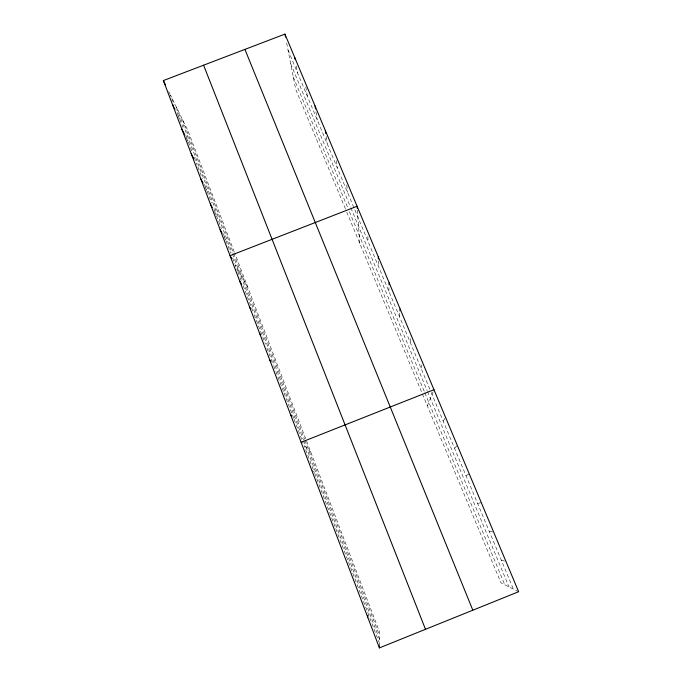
<?xml version="1.0" encoding="UTF-8"?>
<svg xmlns="http://www.w3.org/2000/svg" width="682" height="682" viewBox="0 0 682 682"><rect width="100%" height="100%" fill="white"/><g stroke="black" fill="none" stroke-linecap="round" stroke-linejoin="round"><path stroke-width="0.51" stroke-dasharray="3.41 2.56" d="M379.414 645.99L379.456 631.72L234.642 252.911M388.834 291.137L388.996 286.96M399.422 316.465L399.959 310.847M410.146 342.117L411.263 335.518M421.016 368.11L422.542 362.432M427.341 405.867L433.582 390.658M443.189 421.144L445.09 418.126M454.502 448.193L457.324 445.414M465.959 475.61L469.242 473.854M477.579 503.393L481.33 502.694M489.361 531.568L493.589 531.943M501.304 560.127L506.027 561.618M518.635 591.72L500.895 582.778L345.783 209.706M311.827 470.444L314.291 472.302L304.317 446.13M304.547 445.764L310.77 452.055M247.685 287.02L235.196 264.829L237.464 270.78M224.105 236.91L225.589 239.638L223.321 233.67M214.668 212.068L216.109 214.77L213.116 206.91M205.359 187.541L206.757 190.218L203.799 182.469M186.501 138.318L187.917 141.123M178.011 115.667L179.383 118.438L175.683 108.719M168.71 91.473L170.048 94.201M288.043 50.101L430.802 391.528M431.212 392.5L513.41 589.086M290.694 63.716L350.48 206.996M350.889 207.959L427.103 390.598M427.512 391.587L509.002 586.861M293.26 76.938L347.803 207.882M349.406 211.735L424.426 391.86M424.826 392.806L504.757 584.721M345.373 208.726L295.621 89.061L286.295 41.099M234.258 251.914L187.84 130.467L170.491 95.105L174.2 104.823M182.435 119.469L233.218 252.417M233.594 253.397L304.598 439.276M304.965 440.248L379.448 635.24M176.553 107.466L232.093 253.013M232.468 253.994L303.405 439.89M303.78 440.853L379.431 639.111M179.758 119.418L182.759 127.295M185.768 135.172L188.019 141.08M188.394 142.061L192.043 151.634M194.234 157.371L197.149 165.027M197.882 166.954L202.315 178.59M207.123 191.207L211.616 202.989M216.492 215.768L221.42 228.692M225.964 240.61L230.763 253.201M232.613 258.052L234.83 263.866M237.839 271.768L241.616 281.675M243.133 285.639L253.474 312.765M254.207 314.692L265.409 344.069M266.918 348.033L273.337 364.87M273.712 365.859L283.661 391.945M284.036 392.926L293.737 418.373M294.113 419.37L303.192 443.172M314.666 473.282L335.416 527.697M335.783 528.669L356.737 583.63M357.112 584.619L379.047 642.146M296.338 65.907L297.642 73.059M305.766 86.904L307.369 96.307M315.971 111.899L317.207 119.853M326.192 136.605L327.181 143.697M336.405 160.602L337.275 167.849M346.78 184.907L347.505 192.307M357.377 210.201L359.755 243.312M367.845 236.449L368.058 241.462M378.348 261.027L378.374 266.142"/><path stroke-width="1.02" d="M379.405 647.9L163.365 80.57L284.931 34.1L518.635 591.72L379.405 647.9L379.414 645.99M389.072 284.871L389.158 282.783M399.959 310.847L400.138 308.972M367.743 617.261L367.965 615.462M301.112 442.294L433.974 389.712M290.541 414.537L291.819 416.071M269.825 360.139L270.933 361.775M259.68 333.498L260.737 335.152M249.663 307.207L250.678 308.869M239.791 281.265L241.726 284.599M231.59 258.41L230.039 255.665L357.087 206.262L357.232 208.232M220.124 229.638L222.119 233.27M210.346 203.961L212.273 207.567M200.704 178.624L203.031 183.083M191.182 153.629L193.441 158.036M181.787 128.958L184.617 134.567M172.512 104.602L174.345 108.293M163.365 80.57L165.59 85.114M244.923 49.394L472.831 610.202M203.586 65.199L425.491 629.307M284.931 34.1L285.519 37.101M294.837 57.74L295.212 59.777M315.041 105.94L315.51 108.924M325.348 130.526L325.766 133.561M378.331 256.935L378.34 258.981"/></g></svg>
